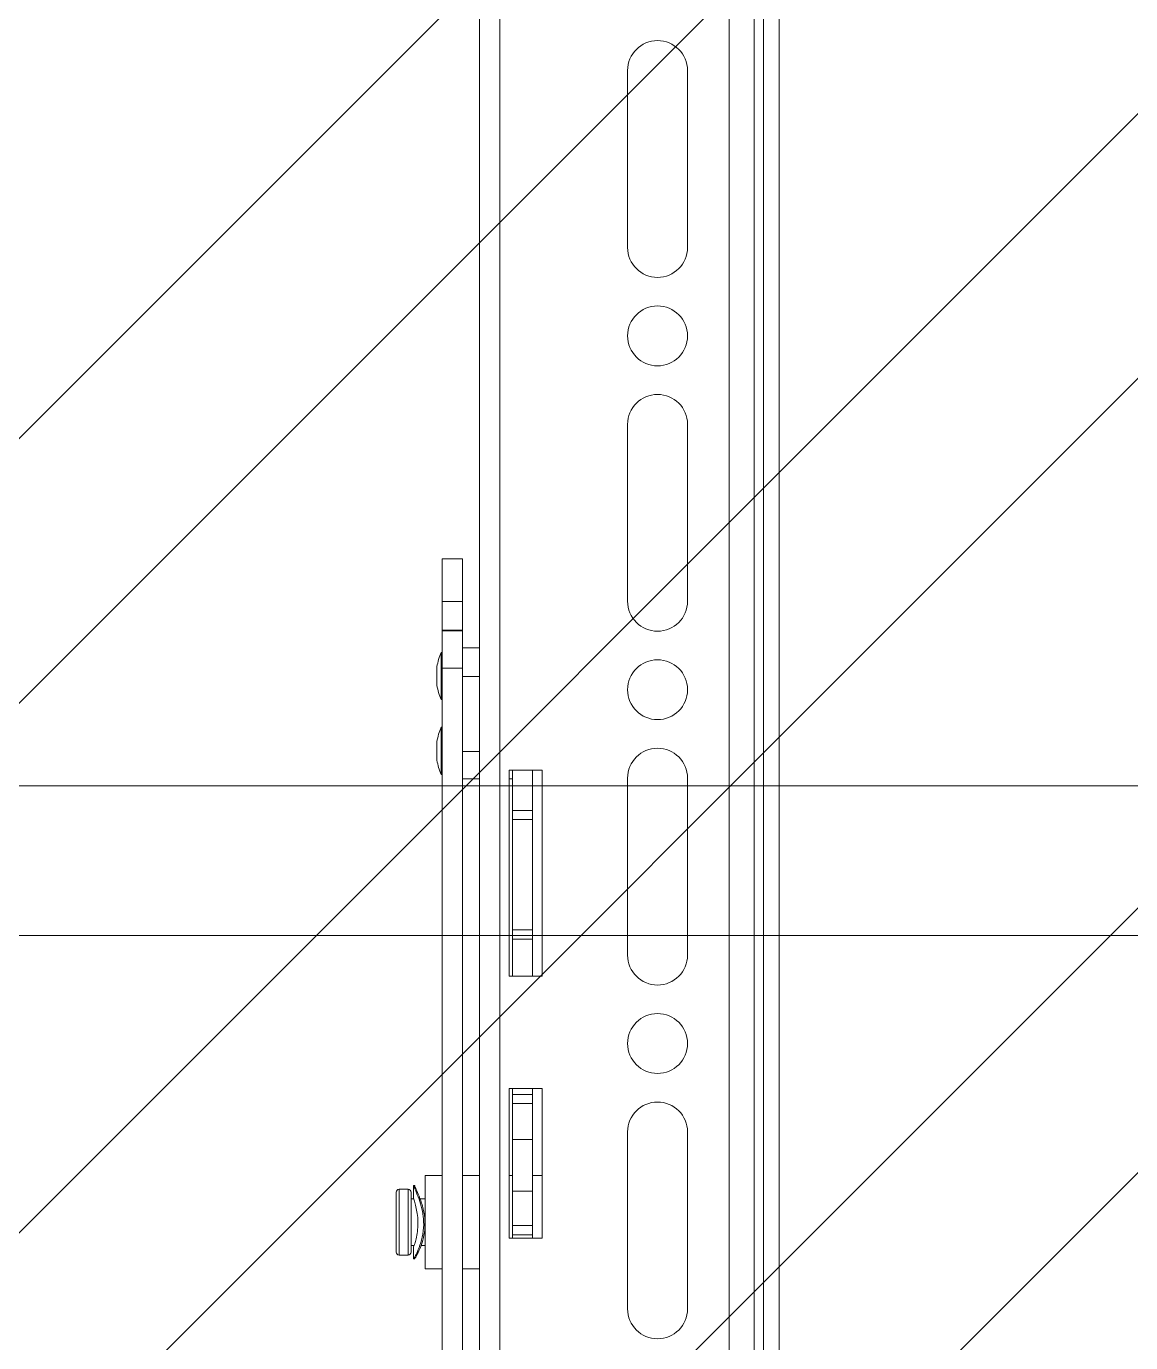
# Model space of a CAD drawing. Header units: inches. Extents: x -284 to 763, y -243 to 242.
# Drawn here: x 693.26 to 700.63, y -174.32 to -165.53 of the extents above; entities that cross this region are included whole.
import ezdxf

# ---------------------------------------------------------------- set-up
doc = ezdxf.new("R2010")
doc.units = ezdxf.units.IN
doc.header["$MEASUREMENT"] = 0
doc.layers.add('NEW AV EQUIP', color=160, linetype='Continuous')
doc.layers.add('TEXT', color=4, linetype='Continuous')

msp = doc.modelspace()

# ---------------------------------------------------------------- hatches: boundary and pattern name
at = {"layer": 'TEXT'}
h = msp.add_hatch(dxfattribs=at)
h.set_pattern_fill('ANSI32', color=256, scale=10)
h.set_pattern_definition([(45, (2e-13, 8.2462), (-2.65165, 2.65165), []), (45, (1.7678, 8.2462), (-2.65165, 2.65165), [])])
h.paths.add_polyline_path([(681.5, -161.8158), (681.5, -185.8158), (729.5, -185.8158), (729.5, -161.8158)])

# ---------------------------------------------------------------- linework, layer by layer
at = {"layer": 'NEW AV EQUIP', "linetype": 'Continuous', "lineweight": 15}
for p, q in [((696.2862, -188.1863), (696.2862, -161.1863)), ((696.422, -188.1863), (696.422, -161.1863)), ((697.9533, -161.1863), (697.9533, -188.1863)), ((698.1204, -188.1863), (698.1204, -161.1863)), ((698.1829, -161.3113), (698.1829, -188.0613)), ((698.2875, -161.3113), (698.2875, -188.0613)), ((697.275, -167.0092), (697.275, -165.8281)), ((697.675, -165.8281), (697.675, -167.0092)), ((697.275, -169.3714), (697.275, -168.1903)), ((697.675, -168.1903), (697.675, -169.3714)), ((696.1712, -169.0874), (696.0367, -169.0874)), ((696.0367, -169.3735), (696.0367, -169.0874)), ((696.1712, -169.3735), (696.1712, -169.0874)), ((696.1712, -169.3735), (696.0367, -169.3735)), ((696.0367, -169.3735), (696.0367, -169.5643)), ((696.1712, -169.3735), (696.1712, -169.5643)), ((696.1712, -169.5643), (696.0367, -169.5643)), ((696.0367, -169.5643), (696.0367, -169.5691)), ((696.1712, -169.5691), (696.0367, -169.5691)), ((696.0367, -169.5691), (696.0367, -169.8191)), ((696.1712, -169.5643), (696.1712, -169.5691)), ((696.1712, -169.5691), (696.1712, -169.8191)), ((696.2862, -169.683), (696.1712, -169.683)), ((696.0367, -169.713), (696.0296, -169.713)), ((696.0296, -170.028), (696.0296, -169.713)), ((696.0015, -169.8104), (696.0015, -169.9306)), ((696.0017, -169.8944), (696.0017, -169.8081)), ((696.1712, -169.8191), (696.0367, -169.8191)), ((696.0367, -177.4145), (696.0367, -169.8191)), ((696.1712, -169.8191), (696.1712, -177.4145)), ((696.2862, -169.8738), (696.1712, -169.8738)), ((696.0017, -169.8944), (696.0017, -169.933)), ((696.0296, -170.028), (696.0367, -170.028)), ((696.0367, -170.213), (696.0296, -170.213)), ((696.0296, -170.5279), (696.0296, -170.213)), ((696.0015, -170.3104), (696.0015, -170.4305)), ((696.0017, -170.308), (696.0017, -170.3944)), ((696.0017, -170.3944), (696.0017, -170.4329)), ((696.2862, -170.3737), (696.1712, -170.3737)), ((696.7033, -170.4988), (696.4845, -170.4988)), ((696.4845, -170.4988), (696.4845, -171.8738)), ((696.5058, -170.7679), (696.5058, -170.4988)), ((696.6403, -170.7679), (696.6403, -170.4988)), ((696.7033, -171.8738), (696.7033, -170.4988)), ((696.0296, -170.5279), (696.0367, -170.5279)), ((696.1712, -170.5579), (696.2862, -170.5579)), ((696.4845, -170.5579), (696.5058, -170.5579)), ((697.275, -171.7336), (697.275, -170.5525)), ((697.675, -170.5525), (697.675, -171.7336)), ((721.0663, -170.6031), (689.6337, -170.6031)), ((696.2862, -170.6031), (696.1712, -170.6031)), ((696.5058, -170.6031), (696.4845, -170.6031)), ((696.7033, -170.6031), (696.6403, -170.6031)), ((697.675, -170.6031), (697.275, -170.6031)), ((696.5058, -170.7679), (696.6403, -170.7679)), ((696.5058, -170.8285), (696.5058, -170.7679)), ((696.6403, -170.8285), (696.5058, -170.8285)), ((696.5058, -171.5648), (696.5058, -170.8285)), ((696.6403, -170.7679), (696.6403, -170.8285)), ((696.6403, -170.8285), (696.6403, -171.5648)), ((689.6337, -171.6031), (704.462, -171.6031)), ((696.1712, -171.6031), (696.2862, -171.6031)), ((696.4845, -171.6031), (696.5058, -171.6031)), ((696.5058, -171.5648), (696.6403, -171.5648)), ((696.5058, -171.6273), (696.5058, -171.5648)), ((696.6403, -171.6273), (696.5058, -171.6273)), ((696.5058, -171.8738), (696.5058, -171.6273)), ((696.6403, -171.5648), (696.6403, -171.6273)), ((696.6403, -171.6031), (696.7033, -171.6031)), ((696.6403, -171.6273), (696.6403, -171.8738)), ((697.275, -171.6031), (697.675, -171.6031)), ((696.4845, -171.8738), (696.7033, -171.8738)), ((696.7033, -172.6238), (696.4845, -172.6238)), ((696.4845, -172.6238), (696.4845, -173.6238)), ((696.5058, -172.6643), (696.5058, -172.6238)), ((696.5058, -172.6643), (696.6403, -172.6643)), ((696.5058, -172.7249), (696.5058, -172.6643)), ((696.6403, -172.6643), (696.6403, -172.6238)), ((696.6403, -172.6643), (696.6403, -172.7249)), ((696.7033, -173.6238), (696.7033, -172.6238)), ((696.6403, -172.7249), (696.5058, -172.7249)), ((696.5058, -172.9655), (696.5058, -172.7249)), ((696.6403, -172.7249), (696.6403, -172.9655)), ((697.275, -174.0958), (697.275, -172.9147)), ((697.675, -172.9147), (697.675, -174.0958)), ((696.5058, -172.9655), (696.6403, -172.9655)), ((696.5058, -172.9655), (696.5058, -173.3092)), ((696.6403, -172.9655), (696.6403, -173.3092)), ((696.0367, -173.2044), (695.9217, -173.2044)), ((695.9217, -173.2044), (695.9217, -173.8294)), ((696.2862, -173.2044), (696.1712, -173.2044)), ((696.5058, -173.2044), (696.4845, -173.2044)), ((696.7033, -173.2044), (696.6403, -173.2044)), ((695.8091, -173.2969), (695.749, -173.2969)), ((695.749, -173.2969), (695.749, -173.7369)), ((695.8091, -173.7369), (695.8091, -173.2969)), ((695.8539, -173.2719), (695.8447, -173.2719)), ((695.8447, -173.2722), (695.8447, -173.3516)), ((695.8447, -173.2722), (695.8457, -173.2734)), ((696.5058, -173.3092), (696.6403, -173.3092)), ((696.5058, -173.3092), (696.5058, -173.5401)), ((696.6403, -173.3092), (696.6403, -173.5401)), ((695.729, -173.7169), (695.729, -173.3169)), ((695.829, -173.3169), (695.829, -173.7169)), ((695.8473, -173.3614), (695.829, -173.3614)), ((695.9217, -173.3614), (695.8881, -173.3614)), ((696.5058, -173.5401), (696.6403, -173.5401)), ((696.5058, -173.6023), (696.5058, -173.5401)), ((696.6403, -173.5401), (696.6403, -173.6023)), ((696.4845, -173.6238), (696.7033, -173.6238)), ((696.6403, -173.6023), (696.5058, -173.6023)), ((696.5058, -173.6023), (696.5058, -173.6238)), ((696.6403, -173.6023), (696.6403, -173.6238)), ((695.749, -173.7369), (695.8091, -173.7369)), ((695.829, -173.6724), (695.8489, -173.6724)), ((695.8447, -173.6799), (695.8447, -173.7615)), ((695.8953, -173.6724), (695.9217, -173.6724)), ((695.8447, -173.7619), (695.854, -173.7619)), ((695.9217, -173.8294), (696.0367, -173.8294)), ((696.1712, -173.8294), (696.2862, -173.8294))]:
    msp.add_line(p, q, dxfattribs=at)
for centre in [(697.475, -167.5997), (697.475, -169.9619), (697.475, -172.3241)]:
    msp.add_circle(centre, 0.2, dxfattribs=at)
for centre, radius, start, end in [((697.475, -165.8281), 0.2, 0, 180), ((697.475, -167.0092), 0.2, 180, 0), ((697.475, -168.1903), 0.2, 0, 180), ((697.475, -169.3714), 0.2, 180, 0), ((696.3904, -169.8705), 0.3937, 156.42182, 170.87178), ((696.0165, -169.8104), 0.015, 170.87178, 180), ((696.0165, -169.9306), 0.015, 180, 189.12822), ((696.3904, -169.8705), 0.3937, 189.12822, 203.57818), ((696.3904, -170.3704), 0.3937, 156.42182, 170.87178), ((696.0165, -170.3104), 0.015, 170.87178, 180), ((697.475, -170.5525), 0.2, 0, 180), ((696.0165, -170.4305), 0.015, 180, 189.12822), ((696.3904, -170.3704), 0.3937, 189.12822, 203.57818), ((697.475, -171.7336), 0.2, 180, 0), ((697.475, -172.9147), 0.2, 0, 180), ((695.749, -173.3169), 0.02, 90, 180), ((695.8091, -173.3169), 0.02, 0, 90), ((695.749, -173.7169), 0.02, 180, 270), ((695.8091, -173.7169), 0.02, 270, 0), ((697.475, -174.0958), 0.2, 180, 0)]:
    msp.add_arc(centre, radius, start, end, dxfattribs=at)
for points, knots in [([(695.8461, -173.7589), (695.8457, -173.76), (695.8439, -173.765), (695.8533, -173.7496), (695.8714, -173.7146), (695.8949, -173.6559), (695.9127, -173.5794), (695.9141, -173.498), (695.9015, -173.4244), (695.8808, -173.3587), (695.8583, -173.3048), (695.846, -173.2774), (695.845, -173.2734), (695.8447, -173.2722)], [0, 0, 0, 0, 0.02914, 0.123517, 0.220508, 0.327536, 0.440556, 0.542444, 0.633443, 0.730557, 0.840562, 0.951993, 1, 1, 1, 1]), ([(695.8539, -173.2748), (695.8532, -173.2739), (695.8507, -173.2706), (695.8591, -173.2895), (695.8764, -173.3284), (695.9002, -173.3896), (695.9199, -173.4676), (695.9237, -173.5499), (695.9124, -173.6226), (695.8921, -173.6856), (695.8694, -173.7347), (695.8539, -173.7616), (695.854, -173.7593), (695.854, -173.7586)], [0, 0, 0, 0, 0.032255, 0.126802, 0.222605, 0.32817, 0.441525, 0.54555, 0.636517, 0.731674, 0.840309, 0.952861, 1, 1, 1, 1]), ([(695.8455, -173.6803), (695.8454, -173.6809), (695.8451, -173.6829), (695.8507, -173.6687), (695.8601, -173.6391), (695.8701, -173.5941), (695.8755, -173.5401), (695.8737, -173.4849), (695.8662, -173.4342), (695.8561, -173.3916), (695.8468, -173.3601), (695.8454, -173.3544), (695.8447, -173.3516)], [0, 0, 0, 0, 0.0369374, 0.1393676, 0.2446644, 0.3552155, 0.4656773, 0.5699341, 0.6718641, 0.7786133, 0.8900469, 1, 1, 1, 1])]:
    msp.add_open_spline(points, degree=3, knots=knots, dxfattribs=at)

doc.saveas('drawing.dxf')
